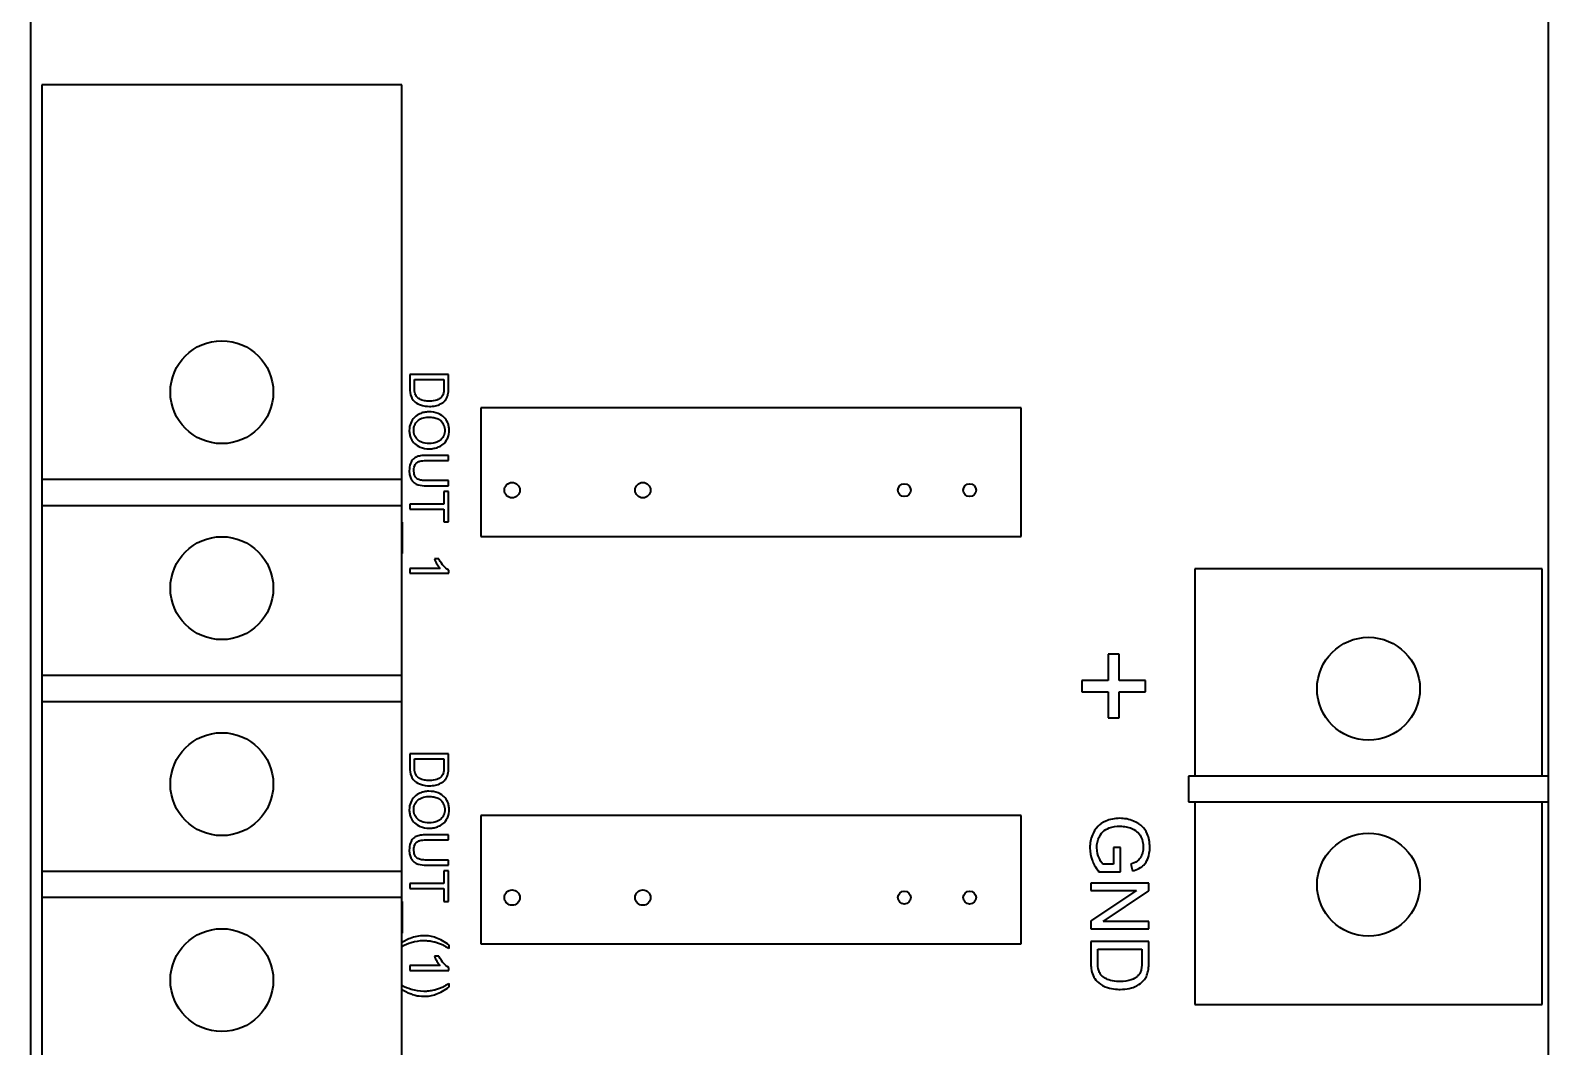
# Model space of a CAD drawing. Header units: millimetres. Extents: x 0 to 4205, y 0 to 2970.
# Drawn here: x 1889.3 to 1948.3, y 2505.6 to 2545.1 of the extents above; entities that cross this region are included whole.
import ezdxf

# ---------------------------------------------------------------- set-up
doc = ezdxf.new("R2010")
doc.units = ezdxf.units.MM
doc.header["$LTSCALE"] = 5
doc.layers.add('가시적인 것(ISO)', color=3, linetype='Continuous', lineweight=40)

msp = doc.modelspace()

# ---------------------------------------------------------------- linework, layer by layer
at = {"layer": '가시적인 것(ISO)'}
for p, q in [((1889.348, 2558.891), (1889.348, 2388.891)), ((1948.348, 2388.891), (1948.348, 2558.891)), ((1903.787, 2542.99), (1889.788, 2542.99)), ((1889.788, 2542.99), (1889.788, 2527.641)), ((1903.787, 2527.641), (1903.787, 2542.99)), ((1905.598, 2531.729), (1904.098, 2531.729)), ((1904.098, 2531.729), (1904.098, 2531.188)), ((1905.598, 2531.213), (1905.598, 2531.729)), ((1904.275, 2531.21), (1904.275, 2531.531)), ((1904.275, 2531.531), (1905.42, 2531.531)), ((1905.42, 2531.531), (1905.42, 2531.215)), ((1906.855, 2530.428), (1906.855, 2525.432)), ((1927.846, 2530.428), (1906.855, 2530.428)), ((1927.846, 2525.432), (1927.846, 2530.428)), ((1905.598, 2528.582), (1904.731, 2528.582)), ((1904.732, 2528.383), (1905.598, 2528.383)), ((1905.598, 2528.383), (1905.598, 2528.582)), ((1903.787, 2527.641), (1889.788, 2527.641)), ((1889.788, 2527.641), (1889.788, 2526.641)), ((1903.787, 2526.641), (1903.787, 2527.641)), ((1905.598, 2527.601), (1904.732, 2527.601)), ((1905.598, 2527.402), (1905.598, 2527.601)), ((1904.731, 2527.402), (1905.598, 2527.402)), ((1905.42, 2527.184), (1905.42, 2526.69)), ((1905.598, 2527.184), (1905.42, 2527.184)), ((1905.598, 2525.995), (1905.598, 2527.184)), ((1889.788, 2526.641), (1903.787, 2526.641)), ((1889.788, 2526.641), (1889.788, 2520.021)), ((1903.787, 2520.021), (1903.787, 2526.641)), ((1905.42, 2526.69), (1904.098, 2526.69)), ((1904.098, 2526.69), (1904.098, 2526.491)), ((1904.098, 2526.491), (1905.42, 2526.491)), ((1905.42, 2526.491), (1905.42, 2525.995)), ((1903.814, 2525.984), (1903.787, 2525.984)), ((1903.814, 2524.763), (1903.814, 2525.984)), ((1905.42, 2525.995), (1905.598, 2525.995)), ((1906.855, 2525.432), (1927.846, 2525.432)), ((1903.787, 2524.763), (1903.814, 2524.763)), ((1905.271, 2524.192), (1904.098, 2524.192)), ((1904.098, 2524.192), (1904.098, 2524.008)), ((1905.227, 2524.56), (1905.049, 2524.56)), ((1905.603, 2524.008), (1905.603, 2524.127)), ((1934.594, 2524.171), (1934.594, 2516.111)), ((1948.101, 2524.171), (1934.594, 2524.171)), ((1948.101, 2516.111), (1948.101, 2524.171)), ((1904.098, 2524.008), (1905.603, 2524.008)), ((1931.661, 2520.849), (1931.232, 2520.849)), ((1931.232, 2520.849), (1931.232, 2519.829)), ((1931.661, 2519.829), (1931.661, 2520.849)), ((1903.787, 2520.021), (1889.788, 2520.021)), ((1889.788, 2520.021), (1889.788, 2519.021)), ((1903.787, 2519.021), (1903.787, 2520.021)), ((1931.232, 2519.829), (1930.203, 2519.829)), ((1930.203, 2519.829), (1930.203, 2519.394)), ((1930.203, 2519.394), (1931.232, 2519.394)), ((1931.232, 2519.394), (1931.232, 2518.374)), ((1932.682, 2519.829), (1931.661, 2519.829)), ((1931.661, 2518.374), (1931.661, 2519.394)), ((1931.661, 2519.394), (1932.682, 2519.394)), ((1932.682, 2519.394), (1932.682, 2519.829)), ((1889.788, 2519.021), (1903.787, 2519.021)), ((1889.788, 2519.021), (1889.788, 2512.401)), ((1903.787, 2512.401), (1903.787, 2519.021)), ((1931.232, 2518.374), (1931.661, 2518.374)), ((1905.598, 2516.979), (1904.098, 2516.979)), ((1904.098, 2516.979), (1904.098, 2516.438)), ((1905.598, 2516.463), (1905.598, 2516.979)), ((1904.275, 2516.46), (1904.275, 2516.781)), ((1904.275, 2516.781), (1905.42, 2516.781)), ((1905.42, 2516.781), (1905.42, 2516.465)), ((1948.347, 2516.111), (1934.348, 2516.111)), ((1934.348, 2516.111), (1934.348, 2515.111)), ((1948.347, 2515.111), (1948.347, 2516.111)), ((1906.855, 2514.588), (1906.855, 2509.592)), ((1927.846, 2514.588), (1906.855, 2514.588)), ((1927.846, 2509.592), (1927.846, 2514.588)), ((1934.348, 2515.111), (1948.347, 2515.111)), ((1934.594, 2515.111), (1934.594, 2507.232)), ((1948.101, 2507.231), (1948.101, 2515.111)), ((1905.598, 2513.832), (1904.731, 2513.832)), ((1904.732, 2513.633), (1905.598, 2513.633)), ((1905.598, 2513.633), (1905.598, 2513.832)), ((1905.598, 2512.851), (1904.732, 2512.851)), ((1905.598, 2512.652), (1905.598, 2512.851)), ((1931.707, 2513.344), (1931.441, 2513.344)), ((1931.441, 2513.344), (1931.441, 2512.684)), ((1931.707, 2512.392), (1931.707, 2513.344)), ((1903.787, 2512.401), (1889.788, 2512.401)), ((1889.788, 2512.401), (1889.788, 2511.401)), ((1903.787, 2511.401), (1903.787, 2512.401)), ((1904.731, 2512.652), (1905.598, 2512.652)), ((1905.42, 2512.434), (1905.42, 2511.94)), ((1905.598, 2512.434), (1905.42, 2512.434)), ((1905.598, 2511.245), (1905.598, 2512.434)), ((1930.874, 2512.392), (1931.707, 2512.392)), ((1931.441, 2512.684), (1931.025, 2512.684)), ((1932.107, 2512.694), (1932.18, 2512.427)), ((1905.42, 2511.94), (1904.098, 2511.94)), ((1904.098, 2511.94), (1904.098, 2511.741)), ((1904.098, 2511.741), (1905.42, 2511.741)), ((1905.42, 2511.741), (1905.42, 2511.245)), ((1932.81, 2511.955), (1930.56, 2511.955)), ((1930.56, 2511.955), (1930.56, 2511.67)), ((1930.56, 2511.67), (1932.326, 2511.67)), ((1932.326, 2511.67), (1930.56, 2510.487)), ((1931.043, 2510.466), (1932.81, 2511.65)), ((1932.81, 2511.65), (1932.81, 2511.955)), ((1889.788, 2511.401), (1903.787, 2511.401)), ((1889.788, 2511.401), (1889.788, 2504.781)), ((1903.787, 2504.781), (1903.787, 2511.401)), ((1903.814, 2511.234), (1903.787, 2511.234)), ((1903.814, 2510.013), (1903.814, 2511.234)), ((1905.42, 2511.245), (1905.598, 2511.245)), ((1930.56, 2510.487), (1930.56, 2510.182)), ((1932.81, 2510.466), (1931.043, 2510.466)), ((1932.81, 2510.182), (1932.81, 2510.466)), ((1903.787, 2510.013), (1903.814, 2510.013)), ((1930.56, 2510.182), (1932.81, 2510.182)), ((1905.623, 2509.415), (1905.623, 2509.547)), ((1906.855, 2509.592), (1927.846, 2509.592)), ((1932.81, 2509.683), (1930.56, 2509.683)), ((1930.56, 2509.683), (1930.56, 2508.87)), ((1930.826, 2508.904), (1930.826, 2509.384)), ((1930.826, 2509.384), (1932.544, 2509.384)), ((1932.544, 2509.384), (1932.544, 2508.911)), ((1932.81, 2508.908), (1932.81, 2509.683)), ((1905.271, 2508.744), (1904.098, 2508.744)), ((1904.098, 2508.744), (1904.098, 2508.56)), ((1905.227, 2509.112), (1905.049, 2509.112)), ((1904.098, 2508.56), (1905.603, 2508.56)), ((1905.603, 2508.56), (1905.603, 2508.679)), ((1905.623, 2507.917), (1905.623, 2508.048)), ((1934.594, 2507.232), (1935.109, 2507.231)), ((1935.109, 2507.231), (1948.101, 2507.231))]:
    msp.add_line(p, q, dxfattribs=at)
for centre, radius in [((1896.788, 2531.041), 2), ((1908.068, 2527.231), 0.3), ((1913.148, 2527.231), 0.3), ((1923.308, 2527.231), 0.25), ((1925.848, 2527.231), 0.25), ((1896.788, 2523.421), 2), ((1941.348, 2519.511), 2), ((1896.788, 2515.801), 2), ((1941.348, 2511.891), 2), ((1908.068, 2511.391), 0.3), ((1913.148, 2511.391), 0.3), ((1923.308, 2511.391), 0.25), ((1925.848, 2511.391), 0.25), ((1896.788, 2508.181), 2)]:
    msp.add_circle(centre, radius, dxfattribs=at)
for points, knots in [([(1904.098, 2531.188), (1904.098, 2531.091), (1904.107, 2530.965), (1904.179, 2530.791), (1904.213, 2530.74), (1904.307, 2530.647), (1904.368, 2530.6), (1904.619, 2530.498), (1904.763, 2530.489), (1904.856, 2530.489)], [-0.1013045, -0.1013045, -0.1013045, -0.1013045, -0.0660401, -0.0660401, -0.0467074, -0.0467074, -0.0277304, -0.0277304, 0, 0, 0, 0]), ([(1904.38, 2530.843), (1904.362, 2530.861), (1904.348, 2530.88), (1904.319, 2530.93), (1904.308, 2530.959), (1904.282, 2531.04), (1904.275, 2531.122), (1904.275, 2531.21)], [-0.03972134, -0.03972134, -0.03972134, -0.03972134, -0.03404767, -0.03404767, -0.02637667, -0.02637667, 0, 0, 0, 0]), ([(1905.42, 2531.215), (1905.42, 2531.166), (1905.419, 2531.112), (1905.408, 2531.026), (1905.401, 2530.989), (1905.389, 2530.959)], [-0.02271504, -0.02271504, -0.02271504, -0.02271504, -0.00972271, -0.00972271, 0, 0, 0, 0]), ([(1905.576, 2530.945), (1905.584, 2530.981), (1905.589, 2531.022), (1905.596, 2531.109), (1905.598, 2531.162), (1905.598, 2531.213)], [-0.02610579, -0.02610579, -0.02610579, -0.02610579, -0.0151034, -0.0151034, 0, 0, 0, 0]), ([(1904.859, 2530.694), (1904.793, 2530.694), (1904.724, 2530.698), (1904.585, 2530.724), (1904.536, 2530.744), (1904.457, 2530.781), (1904.415, 2530.808), (1904.38, 2530.843)], [-0.03646535, -0.03646535, -0.03646535, -0.03646535, -0.02628406, -0.02628406, -0.01488015, -0.01488015, 0, 0, 0, 0]), ([(1904.856, 2530.489), (1904.935, 2530.489), (1905.014, 2530.496), (1905.166, 2530.528), (1905.232, 2530.552), (1905.359, 2530.619), (1905.419, 2530.666), (1905.468, 2530.726)], [-0.06427655, -0.06427655, -0.06427655, -0.06427655, -0.04327347, -0.04327347, -0.02318587, -0.02318587, 0, 0, 0, 0]), ([(1905.389, 2530.959), (1905.38, 2530.933), (1905.367, 2530.909), (1905.334, 2530.863), (1905.314, 2530.842), (1905.259, 2530.794), (1905.214, 2530.76), (1905.058, 2530.704), (1904.959, 2530.694), (1904.859, 2530.694)], [-0.08863704, -0.08863704, -0.08863704, -0.08863704, -0.07259706, -0.07259706, -0.05563873, -0.05563873, -0.02994642, -0.02994642, 0, 0, 0, 0]), ([(1905.468, 2530.726), (1905.495, 2530.756), (1905.516, 2530.79), (1905.553, 2530.864), (1905.566, 2530.904), (1905.576, 2530.945)], [-0.02477761, -0.02477761, -0.02477761, -0.02477761, -0.01271181, -0.01271181, 0, 0, 0, 0]), ([(1904.828, 2530.275), (1904.768, 2530.275), (1904.708, 2530.269), (1904.59, 2530.244), (1904.533, 2530.226), (1904.417, 2530.174), (1904.341, 2530.131), (1904.209, 2529.996), (1904.16, 2529.922), (1904.089, 2529.751), (1904.072, 2529.656), (1904.072, 2529.557)], [-0.1419282, -0.1419282, -0.1419282, -0.1419282, -0.11405, -0.11405, -0.0863552, -0.0863552, -0.0554723, -0.0554723, -0.0295193, -0.0295193, 0, 0, 0, 0]), ([(1904.243, 2529.558), (1904.243, 2529.594), (1904.246, 2529.629), (1904.259, 2529.697), (1904.268, 2529.729), (1904.307, 2529.819), (1904.344, 2529.871), (1904.423, 2529.949), (1904.476, 2529.992), (1904.643, 2530.058), (1904.735, 2530.071), (1904.826, 2530.071)], [-0.1304948, -0.1304948, -0.1304948, -0.1304948, -0.1101568, -0.1101568, -0.0908219, -0.0908219, -0.0538229, -0.0538229, -0.0272604, -0.0272604, 0, 0, 0, 0]), ([(1904.826, 2530.071), (1904.893, 2530.071), (1904.962, 2530.066), (1905.083, 2530.044), (1905.138, 2530.028), (1905.233, 2529.983), (1905.273, 2529.956), (1905.352, 2529.874), (1905.39, 2529.818), (1905.441, 2529.694), (1905.453, 2529.626), (1905.453, 2529.556)], [-0.09205293, -0.09205293, -0.09205293, -0.09205293, -0.07187986, -0.07187986, -0.05512906, -0.05512906, -0.04039251, -0.04039251, -0.02097998, -0.02097998, 0, 0, 0, 0]), ([(1905.624, 2529.557), (1905.624, 2529.61), (1905.619, 2529.662), (1905.6, 2529.762), (1905.586, 2529.809), (1905.532, 2529.936), (1905.482, 2530.007), (1905.377, 2530.11), (1905.306, 2530.169), (1905.078, 2530.259), (1904.952, 2530.275), (1904.828, 2530.275)], [-0.1914347, -0.1914347, -0.1914347, -0.1914347, -0.1588981, -0.1588981, -0.1283406, -0.1283406, -0.0734868, -0.0734868, -0.0371408, -0.0371408, 0, 0, 0, 0]), ([(1904.072, 2529.557), (1904.072, 2529.504), (1904.078, 2529.451), (1904.099, 2529.347), (1904.116, 2529.297), (1904.183, 2529.147), (1904.238, 2529.084), (1904.342, 2528.981), (1904.423, 2528.935), (1904.607, 2528.86), (1904.725, 2528.84), (1904.845, 2528.84)], [-0.08052814, -0.08052814, -0.08052814, -0.08052814, -0.075448, -0.075448, -0.0704261, -0.0704261, -0.05969695, -0.05969695, -0.03604414, -0.03604414, 0, 0, 0, 0]), ([(1904.848, 2529.045), (1904.744, 2529.045), (1904.638, 2529.059), (1904.473, 2529.128), (1904.421, 2529.167), (1904.337, 2529.253), (1904.303, 2529.303), (1904.254, 2529.422), (1904.243, 2529.49), (1904.243, 2529.558)], [-0.08165834, -0.08165834, -0.08165834, -0.08165834, -0.05685822, -0.05685822, -0.03882835, -0.03882835, -0.0205962, -0.0205962, 0, 0, 0, 0]), ([(1904.845, 2528.84), (1904.91, 2528.84), (1904.975, 2528.846), (1905.099, 2528.87), (1905.157, 2528.887), (1905.316, 2528.956), (1905.381, 2529.01), (1905.504, 2529.132), (1905.547, 2529.219), (1905.607, 2529.362), (1905.624, 2529.458), (1905.624, 2529.557)], [-0.06480513, -0.06480513, -0.06480513, -0.06480513, -0.05981322, -0.05981322, -0.05512545, -0.05512545, -0.04655354, -0.04655354, -0.0296574, -0.0296574, 0, 0, 0, 0]), ([(1905.453, 2529.556), (1905.453, 2529.519), (1905.45, 2529.483), (1905.435, 2529.412), (1905.424, 2529.378), (1905.39, 2529.303), (1905.359, 2529.25), (1905.273, 2529.167), (1905.22, 2529.127), (1905.047, 2529.059), (1904.947, 2529.045), (1904.848, 2529.045)], [-0.1516136, -0.1516136, -0.1516136, -0.1516136, -0.1220791, -0.1220791, -0.0935316, -0.0935316, -0.0558687, -0.0558687, -0.0298206, -0.0298206, 0, 0, 0, 0]), ([(1904.731, 2528.582), (1904.657, 2528.582), (1904.579, 2528.578), (1904.451, 2528.557), (1904.392, 2528.542), (1904.289, 2528.495), (1904.246, 2528.464), (1904.182, 2528.394), (1904.145, 2528.346), (1904.083, 2528.181), (1904.072, 2528.082), (1904.072, 2527.989)], [-0.1666428, -0.1666428, -0.1666428, -0.1666428, -0.120317, -0.120317, -0.0849202, -0.0849202, -0.0527526, -0.0527526, -0.028158, -0.028158, 0, 0, 0, 0]), ([(1904.252, 2528.006), (1904.252, 2528.047), (1904.256, 2528.088), (1904.276, 2528.173), (1904.292, 2528.206), (1904.325, 2528.26), (1904.347, 2528.286), (1904.413, 2528.337), (1904.452, 2528.351), (1904.551, 2528.378), (1904.645, 2528.383), (1904.732, 2528.383)], [-0.0552723, -0.0552723, -0.0552723, -0.0552723, -0.05006966, -0.05006966, -0.04418631, -0.04418631, -0.03650006, -0.03650006, -0.02622502, -0.02622502, 0, 0, 0, 0]), ([(1904.072, 2527.989), (1904.072, 2527.925), (1904.078, 2527.86), (1904.104, 2527.744), (1904.123, 2527.693), (1904.164, 2527.624), (1904.2, 2527.566), (1904.312, 2527.476), (1904.364, 2527.453), (1904.51, 2527.411), (1904.621, 2527.402), (1904.731, 2527.402)], [-0.1827395, -0.1827395, -0.1827395, -0.1827395, -0.1243095, -0.1243095, -0.0742781, -0.0742781, -0.0514626, -0.0514626, -0.0329561, -0.0329561, 0, 0, 0, 0]), ([(1904.732, 2527.601), (1904.67, 2527.601), (1904.603, 2527.604), (1904.497, 2527.623), (1904.45, 2527.635), (1904.376, 2527.671), (1904.353, 2527.69), (1904.309, 2527.742), (1904.291, 2527.776), (1904.258, 2527.873), (1904.252, 2527.942), (1904.252, 2528.006)], [-0.06580544, -0.06580544, -0.06580544, -0.06580544, -0.05062257, -0.05062257, -0.03951225, -0.03951225, -0.0306635, -0.0306635, -0.01915675, -0.01915675, 0, 0, 0, 0]), ([(1905.049, 2524.56), (1905.073, 2524.494), (1905.109, 2524.426), (1905.166, 2524.329), (1905.212, 2524.254), (1905.271, 2524.192)], [-0.06797462, -0.06797462, -0.06797462, -0.06797462, -0.02573644, -0.02573644, 0, 0, 0, 0]), ([(1905.603, 2524.127), (1905.531, 2524.162), (1905.463, 2524.223), (1905.364, 2524.333), (1905.293, 2524.419), (1905.227, 2524.56)], [-0.1204348, -0.1204348, -0.1204348, -0.1204348, -0.0467866, -0.0467866, 0, 0, 0, 0]), ([(1904.098, 2516.438), (1904.098, 2516.341), (1904.107, 2516.215), (1904.179, 2516.041), (1904.213, 2515.99), (1904.307, 2515.897), (1904.368, 2515.85), (1904.619, 2515.748), (1904.763, 2515.739), (1904.856, 2515.739)], [-0.1013045, -0.1013045, -0.1013045, -0.1013045, -0.0660401, -0.0660401, -0.0467074, -0.0467074, -0.0277304, -0.0277304, 0, 0, 0, 0]), ([(1904.38, 2516.093), (1904.362, 2516.111), (1904.348, 2516.13), (1904.319, 2516.18), (1904.308, 2516.209), (1904.282, 2516.29), (1904.275, 2516.372), (1904.275, 2516.46)], [-0.03972134, -0.03972134, -0.03972134, -0.03972134, -0.03404767, -0.03404767, -0.02637667, -0.02637667, 0, 0, 0, 0]), ([(1905.42, 2516.465), (1905.42, 2516.416), (1905.419, 2516.362), (1905.408, 2516.276), (1905.401, 2516.239), (1905.389, 2516.209)], [-0.02271504, -0.02271504, -0.02271504, -0.02271504, -0.00972271, -0.00972271, 0, 0, 0, 0]), ([(1905.576, 2516.195), (1905.584, 2516.231), (1905.589, 2516.272), (1905.596, 2516.359), (1905.598, 2516.412), (1905.598, 2516.463)], [-0.02610579, -0.02610579, -0.02610579, -0.02610579, -0.0151034, -0.0151034, 0, 0, 0, 0]), ([(1904.859, 2515.944), (1904.793, 2515.944), (1904.724, 2515.948), (1904.585, 2515.974), (1904.536, 2515.994), (1904.457, 2516.031), (1904.415, 2516.058), (1904.38, 2516.093)], [-0.03646535, -0.03646535, -0.03646535, -0.03646535, -0.02628406, -0.02628406, -0.01488015, -0.01488015, 0, 0, 0, 0]), ([(1904.856, 2515.739), (1904.935, 2515.739), (1905.014, 2515.746), (1905.166, 2515.778), (1905.232, 2515.802), (1905.359, 2515.869), (1905.419, 2515.916), (1905.468, 2515.976)], [-0.06427655, -0.06427655, -0.06427655, -0.06427655, -0.04327347, -0.04327347, -0.02318587, -0.02318587, 0, 0, 0, 0]), ([(1905.389, 2516.209), (1905.38, 2516.183), (1905.367, 2516.159), (1905.334, 2516.113), (1905.314, 2516.092), (1905.259, 2516.044), (1905.214, 2516.01), (1905.058, 2515.954), (1904.959, 2515.944), (1904.859, 2515.944)], [-0.08863704, -0.08863704, -0.08863704, -0.08863704, -0.07259706, -0.07259706, -0.05563873, -0.05563873, -0.02994642, -0.02994642, 0, 0, 0, 0]), ([(1905.468, 2515.976), (1905.495, 2516.006), (1905.516, 2516.04), (1905.553, 2516.114), (1905.566, 2516.154), (1905.576, 2516.195)], [-0.02477761, -0.02477761, -0.02477761, -0.02477761, -0.01271181, -0.01271181, 0, 0, 0, 0]), ([(1904.828, 2515.525), (1904.768, 2515.525), (1904.708, 2515.519), (1904.59, 2515.494), (1904.533, 2515.476), (1904.417, 2515.424), (1904.341, 2515.381), (1904.209, 2515.246), (1904.16, 2515.172), (1904.089, 2515.001), (1904.072, 2514.906), (1904.072, 2514.807)], [-0.1419282, -0.1419282, -0.1419282, -0.1419282, -0.11405, -0.11405, -0.0863552, -0.0863552, -0.0554723, -0.0554723, -0.0295193, -0.0295193, 0, 0, 0, 0]), ([(1904.243, 2514.808), (1904.243, 2514.844), (1904.246, 2514.879), (1904.259, 2514.947), (1904.268, 2514.979), (1904.307, 2515.069), (1904.344, 2515.121), (1904.423, 2515.199), (1904.476, 2515.242), (1904.643, 2515.308), (1904.735, 2515.321), (1904.826, 2515.321)], [-0.1304948, -0.1304948, -0.1304948, -0.1304948, -0.1101568, -0.1101568, -0.0908219, -0.0908219, -0.0538229, -0.0538229, -0.0272604, -0.0272604, 0, 0, 0, 0]), ([(1904.826, 2515.321), (1904.893, 2515.321), (1904.962, 2515.316), (1905.083, 2515.294), (1905.138, 2515.278), (1905.233, 2515.233), (1905.273, 2515.206), (1905.352, 2515.124), (1905.39, 2515.068), (1905.441, 2514.944), (1905.453, 2514.876), (1905.453, 2514.806)], [-0.09205293, -0.09205293, -0.09205293, -0.09205293, -0.07187986, -0.07187986, -0.05512906, -0.05512906, -0.04039251, -0.04039251, -0.02097998, -0.02097998, 0, 0, 0, 0]), ([(1905.624, 2514.807), (1905.624, 2514.86), (1905.619, 2514.912), (1905.6, 2515.012), (1905.586, 2515.059), (1905.532, 2515.186), (1905.482, 2515.257), (1905.377, 2515.36), (1905.306, 2515.419), (1905.078, 2515.509), (1904.952, 2515.525), (1904.828, 2515.525)], [-0.1914347, -0.1914347, -0.1914347, -0.1914347, -0.1588981, -0.1588981, -0.1283406, -0.1283406, -0.0734868, -0.0734868, -0.0371408, -0.0371408, 0, 0, 0, 0]), ([(1904.072, 2514.807), (1904.072, 2514.754), (1904.078, 2514.701), (1904.099, 2514.597), (1904.116, 2514.547), (1904.183, 2514.397), (1904.238, 2514.334), (1904.342, 2514.231), (1904.423, 2514.185), (1904.607, 2514.11), (1904.725, 2514.09), (1904.845, 2514.09)], [-0.08052814, -0.08052814, -0.08052814, -0.08052814, -0.075448, -0.075448, -0.0704261, -0.0704261, -0.05969695, -0.05969695, -0.03604414, -0.03604414, 0, 0, 0, 0]), ([(1904.848, 2514.295), (1904.744, 2514.295), (1904.638, 2514.309), (1904.473, 2514.378), (1904.421, 2514.417), (1904.337, 2514.503), (1904.303, 2514.553), (1904.254, 2514.672), (1904.243, 2514.74), (1904.243, 2514.808)], [-0.08165834, -0.08165834, -0.08165834, -0.08165834, -0.05685822, -0.05685822, -0.03882835, -0.03882835, -0.0205962, -0.0205962, 0, 0, 0, 0]), ([(1904.845, 2514.09), (1904.91, 2514.09), (1904.975, 2514.096), (1905.099, 2514.12), (1905.157, 2514.137), (1905.316, 2514.206), (1905.381, 2514.26), (1905.504, 2514.382), (1905.547, 2514.469), (1905.607, 2514.612), (1905.624, 2514.708), (1905.624, 2514.807)], [-0.06480513, -0.06480513, -0.06480513, -0.06480513, -0.05981322, -0.05981322, -0.05512545, -0.05512545, -0.04655354, -0.04655354, -0.0296574, -0.0296574, 0, 0, 0, 0]), ([(1905.453, 2514.806), (1905.453, 2514.769), (1905.45, 2514.733), (1905.435, 2514.662), (1905.424, 2514.628), (1905.39, 2514.553), (1905.359, 2514.5), (1905.273, 2514.417), (1905.22, 2514.377), (1905.047, 2514.309), (1904.947, 2514.295), (1904.848, 2514.295)], [-0.1516136, -0.1516136, -0.1516136, -0.1516136, -0.1220791, -0.1220791, -0.0935316, -0.0935316, -0.0558687, -0.0558687, -0.0298206, -0.0298206, 0, 0, 0, 0]), ([(1931.675, 2514.473), (1931.58, 2514.473), (1931.486, 2514.464), (1931.305, 2514.428), (1931.219, 2514.401), (1931.004, 2514.305), (1930.909, 2514.234), (1930.733, 2514.059), (1930.665, 2513.94), (1930.552, 2513.667), (1930.522, 2513.498), (1930.522, 2513.324)], [-0.1464759, -0.1464759, -0.1464759, -0.1464759, -0.1299975, -0.1299975, -0.11426, -0.11426, -0.0888441, -0.0888441, -0.0521905, -0.0521905, 0, 0, 0, 0]), ([(1930.791, 2513.341), (1930.791, 2513.41), (1930.799, 2513.479), (1930.828, 2513.614), (1930.851, 2513.679), (1930.905, 2513.794), (1930.947, 2513.872), (1931.096, 2514.013), (1931.179, 2514.062), (1931.402, 2514.148), (1931.55, 2514.166), (1931.693, 2514.166)], [-0.1831674, -0.1831674, -0.1831674, -0.1831674, -0.1438051, -0.1438051, -0.1045616, -0.1045616, -0.0717557, -0.0717557, -0.042969, -0.042969, 0, 0, 0, 0]), ([(1932.849, 2513.346), (1932.849, 2513.438), (1932.841, 2513.531), (1932.807, 2513.706), (1932.782, 2513.789), (1932.689, 2513.998), (1932.619, 2514.086), (1932.485, 2514.219), (1932.382, 2514.298), (1932.046, 2514.439), (1931.864, 2514.473), (1931.675, 2514.473)], [-0.2208185, -0.2208185, -0.2208185, -0.2208185, -0.1886635, -0.1886635, -0.1585616, -0.1585616, -0.1092245, -0.1092245, -0.0567436, -0.0567436, 0, 0, 0, 0]), ([(1931.693, 2514.166), (1931.772, 2514.166), (1931.851, 2514.159), (1932.003, 2514.13), (1932.076, 2514.109), (1932.146, 2514.08)], [-0.04649619, -0.04649619, -0.04649619, -0.04649619, -0.0228229, -0.0228229, 0, 0, 0, 0]), ([(1932.146, 2514.08), (1932.263, 2514.03), (1932.346, 2513.961), (1932.452, 2513.855), (1932.497, 2513.78), (1932.554, 2513.646), (1932.594, 2513.534), (1932.594, 2513.344)], [-0.2024066, -0.2024066, -0.2024066, -0.2024066, -0.1409423, -0.1409423, -0.0569604, -0.0569604, 0, 0, 0, 0]), ([(1904.731, 2513.832), (1904.657, 2513.832), (1904.579, 2513.828), (1904.451, 2513.807), (1904.392, 2513.792), (1904.289, 2513.745), (1904.246, 2513.714), (1904.182, 2513.644), (1904.145, 2513.596), (1904.083, 2513.431), (1904.072, 2513.332), (1904.072, 2513.239)], [-0.1666428, -0.1666428, -0.1666428, -0.1666428, -0.120317, -0.120317, -0.0849202, -0.0849202, -0.0527526, -0.0527526, -0.028158, -0.028158, 0, 0, 0, 0]), ([(1904.252, 2513.256), (1904.252, 2513.297), (1904.256, 2513.338), (1904.276, 2513.423), (1904.292, 2513.456), (1904.325, 2513.51), (1904.347, 2513.536), (1904.413, 2513.587), (1904.452, 2513.601), (1904.551, 2513.628), (1904.645, 2513.633), (1904.732, 2513.633)], [-0.0552723, -0.0552723, -0.0552723, -0.0552723, -0.05006966, -0.05006966, -0.04418631, -0.04418631, -0.03650006, -0.03650006, -0.02622502, -0.02622502, 0, 0, 0, 0]), ([(1904.072, 2513.239), (1904.072, 2513.175), (1904.078, 2513.11), (1904.104, 2512.994), (1904.123, 2512.943), (1904.164, 2512.874), (1904.2, 2512.816), (1904.312, 2512.726), (1904.364, 2512.703), (1904.51, 2512.661), (1904.621, 2512.652), (1904.731, 2512.652)], [-0.1827395, -0.1827395, -0.1827395, -0.1827395, -0.1243095, -0.1243095, -0.0742781, -0.0742781, -0.0514626, -0.0514626, -0.0329561, -0.0329561, 0, 0, 0, 0]), ([(1904.732, 2512.851), (1904.67, 2512.851), (1904.603, 2512.854), (1904.497, 2512.873), (1904.45, 2512.885), (1904.376, 2512.921), (1904.353, 2512.94), (1904.309, 2512.992), (1904.291, 2513.026), (1904.258, 2513.123), (1904.252, 2513.192), (1904.252, 2513.256)], [-0.06580544, -0.06580544, -0.06580544, -0.06580544, -0.05062257, -0.05062257, -0.03951225, -0.03951225, -0.0306635, -0.0306635, -0.01915675, -0.01915675, 0, 0, 0, 0]), ([(1930.522, 2513.324), (1930.522, 2513.159), (1930.552, 2512.999), (1930.656, 2512.725), (1930.732, 2512.57), (1930.874, 2512.392)], [-0.1562466, -0.1562466, -0.1562466, -0.1562466, -0.0682942, -0.0682942, 0, 0, 0, 0]), ([(1931.025, 2512.684), (1930.963, 2512.753), (1930.911, 2512.852), (1930.843, 2513.02), (1930.791, 2513.155), (1930.791, 2513.341)], [-0.1624234, -0.1624234, -0.1624234, -0.1624234, -0.0556453, -0.0556453, 0, 0, 0, 0]), ([(1932.594, 2513.344), (1932.594, 2513.271), (1932.585, 2513.197), (1932.546, 2513.05), (1932.516, 2512.988), (1932.441, 2512.87), (1932.394, 2512.832), (1932.289, 2512.759), (1932.2, 2512.722), (1932.107, 2512.694)], [-0.05959311, -0.05959311, -0.05959311, -0.05959311, -0.05136855, -0.05136855, -0.04257626, -0.04257626, -0.02911316, -0.02911316, 0, 0, 0, 0]), ([(1932.18, 2512.427), (1932.265, 2512.448), (1932.35, 2512.478), (1932.521, 2512.567), (1932.578, 2512.617), (1932.68, 2512.722), (1932.731, 2512.808), (1932.826, 2513.042), (1932.849, 2513.193), (1932.849, 2513.346)], [-0.1017638, -0.1017638, -0.1017638, -0.1017638, -0.0899797, -0.0899797, -0.075762, -0.075762, -0.0458478, -0.0458478, 0, 0, 0, 0]), ([(1904.641, 2509.91), (1904.455, 2509.91), (1904.277, 2509.875), (1904.048, 2509.781), (1903.926, 2509.729), (1903.787, 2509.64)], [-0.233985, -0.233985, -0.233985, -0.233985, -0.0717624, -0.0717624, -0.01692, -0.01692, -0.01692, -0.01692]), ([(1905.107, 2509.832), (1905.033, 2509.858), (1904.957, 2509.878), (1904.8, 2509.904), (1904.721, 2509.91), (1904.641, 2509.91)], [-0.04764837, -0.04764837, -0.04764837, -0.04764837, -0.02399687, -0.02399687, 0, 0, 0, 0]), ([(1903.787, 2509.491), (1903.903, 2509.553), (1904.023, 2509.606), (1904.308, 2509.694), (1904.472, 2509.721), (1904.639, 2509.721)], [-0.08956306, -0.08956306, -0.08956306, -0.08956306, -0.05028586, -0.05028586, 0, 0, 0, 0]), ([(1904.639, 2509.721), (1904.704, 2509.721), (1904.768, 2509.717), (1904.897, 2509.703), (1904.96, 2509.692), (1905.024, 2509.677)], [-0.03878008, -0.03878008, -0.03878008, -0.03878008, -0.01945438, -0.01945438, 0, 0, 0, 0]), ([(1905.024, 2509.677), (1905.075, 2509.665), (1905.125, 2509.651), (1905.223, 2509.618), (1905.271, 2509.6), (1905.319, 2509.579)], [-0.03115365, -0.03115365, -0.03115365, -0.03115365, -0.01545144, -0.01545144, 0, 0, 0, 0]), ([(1905.623, 2509.547), (1905.541, 2509.608), (1905.455, 2509.665), (1905.282, 2509.76), (1905.196, 2509.8), (1905.107, 2509.832)], [-0.05911167, -0.05911167, -0.05911167, -0.05911167, -0.02840499, -0.02840499, 0, 0, 0, 0]), ([(1905.319, 2509.579), (1905.357, 2509.562), (1905.404, 2509.537), (1905.499, 2509.486), (1905.565, 2509.449), (1905.623, 2509.415)], [-0.03227518, -0.03227518, -0.03227518, -0.03227518, -0.02006703, -0.02006703, 0, 0, 0, 0]), ([(1905.049, 2509.112), (1905.073, 2509.047), (1905.109, 2508.979), (1905.166, 2508.882), (1905.212, 2508.807), (1905.271, 2508.744)], [-0.06797462, -0.06797462, -0.06797462, -0.06797462, -0.02573644, -0.02573644, 0, 0, 0, 0]), ([(1905.603, 2508.679), (1905.531, 2508.715), (1905.463, 2508.775), (1905.364, 2508.886), (1905.293, 2508.971), (1905.227, 2509.112)], [-0.1204348, -0.1204348, -0.1204348, -0.1204348, -0.0467866, -0.0467866, 0, 0, 0, 0]), ([(1930.56, 2508.87), (1930.56, 2508.725), (1930.574, 2508.536), (1930.682, 2508.276), (1930.733, 2508.199), (1930.875, 2508.06), (1930.966, 2507.988), (1931.342, 2507.835), (1931.558, 2507.822), (1931.697, 2507.822)], [-0.1519567, -0.1519567, -0.1519567, -0.1519567, -0.0990602, -0.0990602, -0.0700611, -0.0700611, -0.0415956, -0.0415956, 0, 0, 0, 0]), ([(1930.983, 2508.354), (1930.957, 2508.379), (1930.935, 2508.409), (1930.891, 2508.484), (1930.876, 2508.527), (1930.836, 2508.648), (1930.826, 2508.772), (1930.826, 2508.904)], [-0.059582, -0.059582, -0.059582, -0.059582, -0.0510715, -0.0510715, -0.039565, -0.039565, 0, 0, 0, 0]), ([(1932.544, 2508.911), (1932.544, 2508.837), (1932.541, 2508.756), (1932.526, 2508.628), (1932.515, 2508.572), (1932.498, 2508.527)], [-0.03407256, -0.03407256, -0.03407256, -0.03407256, -0.01458407, -0.01458407, 0, 0, 0, 0]), ([(1932.777, 2508.506), (1932.79, 2508.56), (1932.797, 2508.621), (1932.808, 2508.751), (1932.81, 2508.832), (1932.81, 2508.908)], [-0.03915868, -0.03915868, -0.03915868, -0.03915868, -0.02265509, -0.02265509, 0, 0, 0, 0]), ([(1931.702, 2508.129), (1931.602, 2508.129), (1931.499, 2508.136), (1931.292, 2508.175), (1931.217, 2508.204), (1931.099, 2508.26), (1931.036, 2508.301), (1930.983, 2508.354)], [-0.05469802, -0.05469802, -0.05469802, -0.05469802, -0.03942608, -0.03942608, -0.02232022, -0.02232022, 0, 0, 0, 0]), ([(1931.697, 2507.822), (1931.815, 2507.822), (1931.935, 2507.832), (1932.162, 2507.881), (1932.261, 2507.916), (1932.452, 2508.017), (1932.542, 2508.088), (1932.616, 2508.177)], [-0.09641481, -0.09641481, -0.09641481, -0.09641481, -0.0649102, -0.0649102, -0.03477881, -0.03477881, 0, 0, 0, 0]), ([(1932.498, 2508.527), (1932.483, 2508.488), (1932.463, 2508.452), (1932.414, 2508.383), (1932.384, 2508.351), (1932.302, 2508.279), (1932.235, 2508.228), (1932.001, 2508.145), (1931.852, 2508.129), (1931.702, 2508.129)], [-0.1329556, -0.1329556, -0.1329556, -0.1329556, -0.1088956, -0.1088956, -0.0834581, -0.0834581, -0.0449196, -0.0449196, 0, 0, 0, 0]), ([(1932.616, 2508.177), (1932.655, 2508.223), (1932.688, 2508.273), (1932.743, 2508.384), (1932.763, 2508.444), (1932.777, 2508.506)], [-0.03716641, -0.03716641, -0.03716641, -0.03716641, -0.01906772, -0.01906772, 0, 0, 0, 0]), ([(1904.639, 2507.743), (1904.472, 2507.743), (1904.308, 2507.769), (1904.023, 2507.858), (1903.903, 2507.91), (1903.787, 2507.972)], [-0.10471142, -0.10471142, -0.10471142, -0.10471142, -0.05443322, -0.05443322, -0.01516202, -0.01516202, -0.01516202, -0.01516202]), ([(1903.787, 2507.823), (1903.888, 2507.758), (1903.995, 2507.704), (1904.19, 2507.624), (1904.378, 2507.553), (1904.641, 2507.553)], [-0.1832014, -0.1832014, -0.1832014, -0.1832014, -0.0787799, -0.0787799, 0, 0, 0, 0]), ([(1905.021, 2507.786), (1904.958, 2507.772), (1904.895, 2507.761), (1904.767, 2507.746), (1904.703, 2507.743), (1904.639, 2507.743)], [-0.03855357, -0.03855357, -0.03855357, -0.03855357, -0.01921174, -0.01921174, 0, 0, 0, 0]), ([(1904.641, 2507.553), (1904.721, 2507.553), (1904.8, 2507.559), (1904.957, 2507.586), (1905.033, 2507.606), (1905.107, 2507.632)], [-0.04764847, -0.04764847, -0.04764847, -0.04764847, -0.02365155, -0.02365155, 0, 0, 0, 0]), ([(1905.316, 2507.883), (1905.269, 2507.863), (1905.221, 2507.844), (1905.122, 2507.812), (1905.072, 2507.798), (1905.021, 2507.786)], [-0.03112118, -0.03112118, -0.03112118, -0.03112118, -0.01562574, -0.01562574, 0, 0, 0, 0]), ([(1905.107, 2507.632), (1905.196, 2507.664), (1905.282, 2507.704), (1905.455, 2507.799), (1905.541, 2507.855), (1905.623, 2507.917)], [-0.05910636, -0.05910636, -0.05910636, -0.05910636, -0.03070392, -0.03070392, 0, 0, 0, 0]), ([(1905.623, 2508.048), (1905.564, 2508.014), (1905.498, 2507.977), (1905.403, 2507.925), (1905.354, 2507.9), (1905.316, 2507.883)], [-0.03315715, -0.03315715, -0.03315715, -0.03315715, -0.01248793, -0.01248793, 0, 0, 0, 0])]:
    msp.add_open_spline(points, degree=3, knots=knots, dxfattribs=at)

doc.saveas('drawing.dxf')
